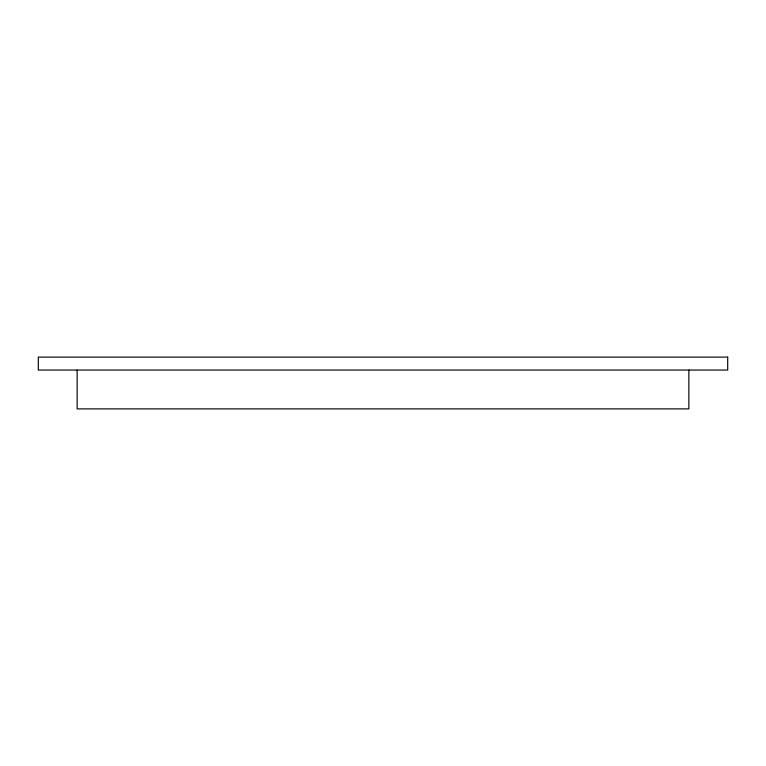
<?xml version="1.0" encoding="UTF-8"?>
<svg xmlns="http://www.w3.org/2000/svg" width="766" height="766" viewBox="0 0 766 766"><rect width="100%" height="100%" fill="white"/><g stroke="black" fill="none" stroke-linecap="round" stroke-linejoin="round"><path stroke-width="1.15" d="M688.864 370.055L688.864 408.891L77.136 408.891L77.136 370.055M727.7 357.109L38.3 357.109L38.3 370.055L727.7 370.055L727.7 357.109"/></g></svg>
